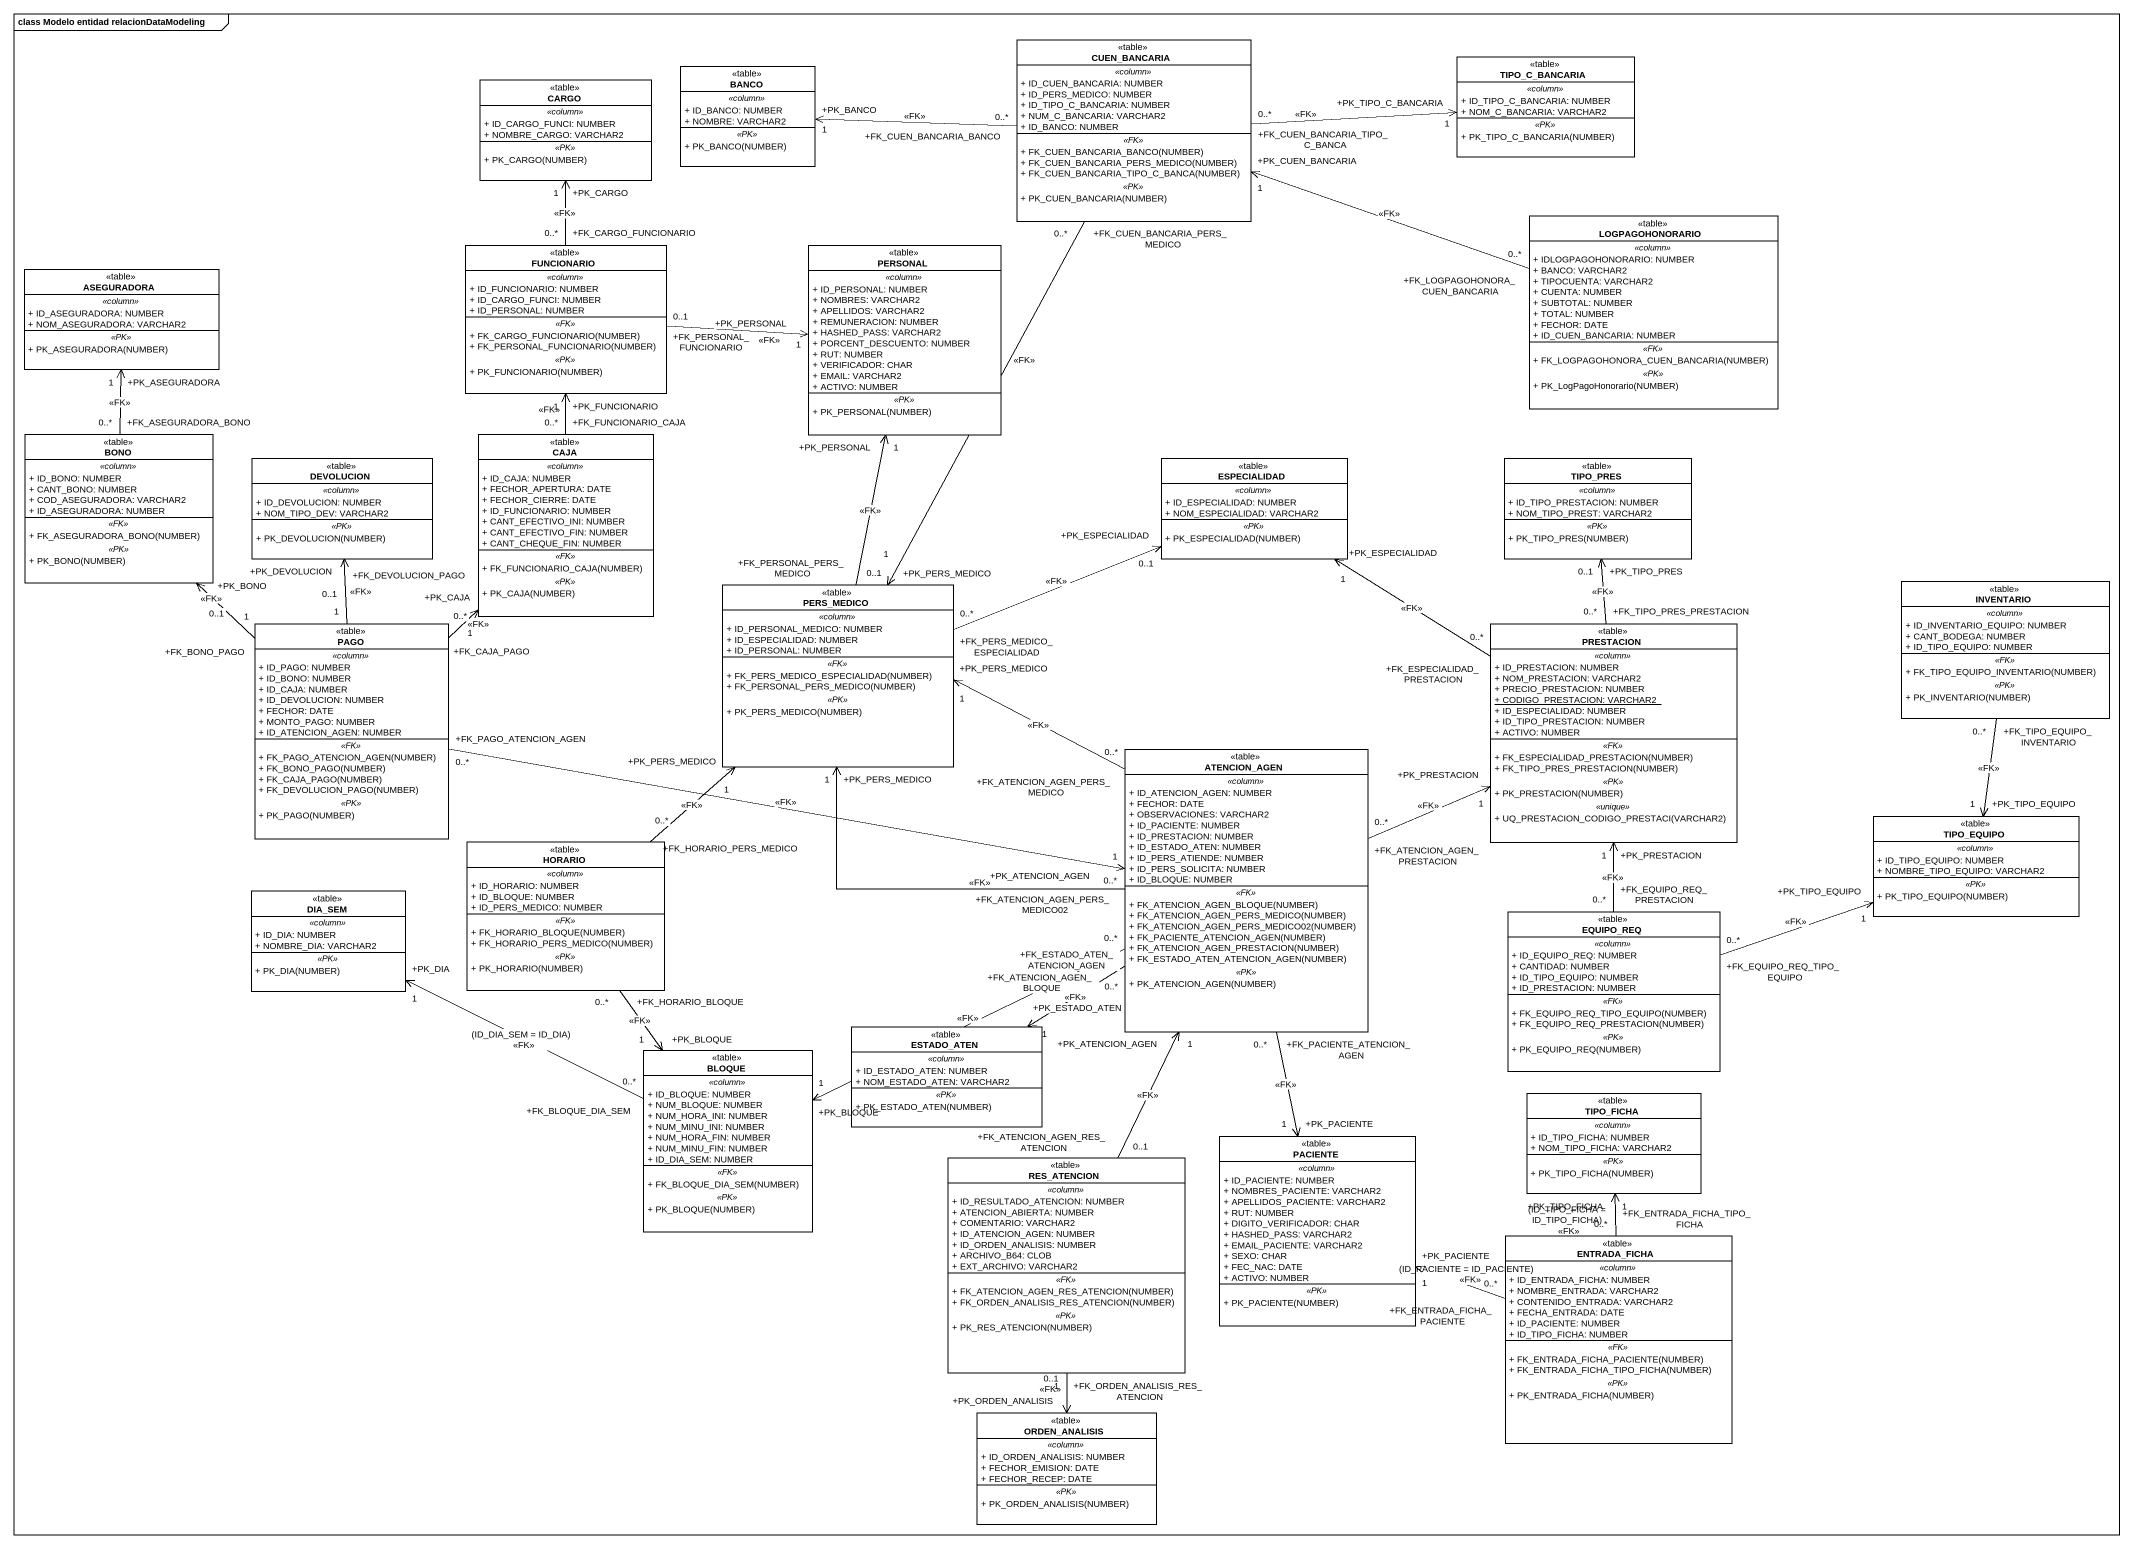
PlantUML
@startuml
mainframe class Modelo entidad relacionDataModeling
hide circle
hide empty members
skinparam classAttributeIconSize 0
class CUEN_BANCARIA <<table>> {
  .. <<column>> ..
  + ID_CUEN_BANCARIA: NUMBER
  + ID_PERS_MEDICO: NUMBER
  + ID_TIPO_C_BANCARIA: NUMBER
  + NUM_C_BANCARIA: VARCHAR2
  + ID_BANCO: NUMBER
  .. <<FK>> ..
  + FK_CUEN_BANCARIA_BANCO(NUMBER)
  + FK_CUEN_BANCARIA_PERS_MEDICO(NUMBER)
  + FK_CUEN_BANCARIA_TIPO_C_BANCA(NUMBER)
  .. <<PK>> ..
  + PK_CUEN_BANCARIA(NUMBER)
}
class CARGO <<table>> {
  .. <<column>> ..
  + ID_CARGO_FUNCI: NUMBER
  + NOMBRE_CARGO: VARCHAR2
  .. <<PK>> ..
  + PK_CARGO(NUMBER)
}
class BANCO <<table>> {
  .. <<column>> ..
  + ID_BANCO: NUMBER
  + NOMBRE: VARCHAR2
  .. <<PK>> ..
  + PK_BANCO(NUMBER)
}
class TIPO_C_BANCARIA <<table>> {
  .. <<column>> ..
  + ID_TIPO_C_BANCARIA: NUMBER
  + NOM_C_BANCARIA: VARCHAR2
  .. <<PK>> ..
  + PK_TIPO_C_BANCARIA(NUMBER)
}
class LOGPAGOHONORARIO <<table>> {
  .. <<column>> ..
  + IDLOGPAGOHONORARIO: NUMBER
  + BANCO: VARCHAR2
  + TIPOCUENTA: VARCHAR2
  + CUENTA: NUMBER
  + SUBTOTAL: NUMBER
  + TOTAL: NUMBER
  + FECHOR: DATE
  + ID_CUEN_BANCARIA: NUMBER
  .. <<FK>> ..
  + FK_LOGPAGOHONORA_CUEN_BANCARIA(NUMBER)
  .. <<PK>> ..
  + PK_LogPagoHonorario(NUMBER)
}
class ASEGURADORA <<table>> {
  .. <<column>> ..
  + ID_ASEGURADORA: NUMBER
  + NOM_ASEGURADORA: VARCHAR2
  .. <<PK>> ..
  + PK_ASEGURADORA(NUMBER)
}
class FUNCIONARIO <<table>> {
  .. <<column>> ..
  + ID_FUNCIONARIO: NUMBER
  + ID_CARGO_FUNCI: NUMBER
  + ID_PERSONAL: NUMBER
  .. <<FK>> ..
  + FK_CARGO_FUNCIONARIO(NUMBER)
  + FK_PERSONAL_FUNCIONARIO(NUMBER)
  .. <<PK>> ..
  + PK_FUNCIONARIO(NUMBER)
}
class PERSONAL <<table>> {
  .. <<column>> ..
  + ID_PERSONAL: NUMBER
  + NOMBRES: VARCHAR2
  + APELLIDOS: VARCHAR2
  + REMUNERACION: NUMBER
  + HASHED_PASS: VARCHAR2
  + PORCENT_DESCUENTO: NUMBER
  + RUT: NUMBER
  + VERIFICADOR: CHAR
  + EMAIL: VARCHAR2
  + ACTIVO: NUMBER
  .. <<PK>> ..
  + PK_PERSONAL(NUMBER)
}
class BONO <<table>> {
  .. <<column>> ..
  + ID_BONO: NUMBER
  + CANT_BONO: NUMBER
  + COD_ASEGURADORA: VARCHAR2
  + ID_ASEGURADORA: NUMBER
  .. <<FK>> ..
  + FK_ASEGURADORA_BONO(NUMBER)
  .. <<PK>> ..
  + PK_BONO(NUMBER)
}
class DEVOLUCION <<table>> {
  .. <<column>> ..
  + ID_DEVOLUCION: NUMBER
  + NOM_TIPO_DEV: VARCHAR2
  .. <<PK>> ..
  + PK_DEVOLUCION(NUMBER)
}
class CAJA <<table>> {
  .. <<column>> ..
  + ID_CAJA: NUMBER
  + FECHOR_APERTURA: DATE
  + FECHOR_CIERRE: DATE
  + ID_FUNCIONARIO: NUMBER
  + CANT_EFECTIVO_INI: NUMBER
  + CANT_EFECTIVO_FIN: NUMBER
  + CANT_CHEQUE_FIN: NUMBER
  .. <<FK>> ..
  + FK_FUNCIONARIO_CAJA(NUMBER)
  .. <<PK>> ..
  + PK_CAJA(NUMBER)
}
class ESPECIALIDAD <<table>> {
  .. <<column>> ..
  + ID_ESPECIALIDAD: NUMBER
  + NOM_ESPECIALIDAD: VARCHAR2
  .. <<PK>> ..
  + PK_ESPECIALIDAD(NUMBER)
}
class TIPO_PRES <<table>> {
  .. <<column>> ..
  + ID_TIPO_PRESTACION: NUMBER
  + NOM_TIPO_PREST: VARCHAR2
  .. <<PK>> ..
  + PK_TIPO_PRES(NUMBER)
}
class PERS_MEDICO <<table>> {
  .. <<column>> ..
  + ID_PERSONAL_MEDICO: NUMBER
  + ID_ESPECIALIDAD: NUMBER
  + ID_PERSONAL: NUMBER
  .. <<FK>> ..
  + FK_PERS_MEDICO_ESPECIALIDAD(NUMBER)
  + FK_PERSONAL_PERS_MEDICO(NUMBER)
  .. <<PK>> ..
  + PK_PERS_MEDICO(NUMBER)
}
class INVENTARIO <<table>> {
  .. <<column>> ..
  + ID_INVENTARIO_EQUIPO: NUMBER
  + CANT_BODEGA: NUMBER
  + ID_TIPO_EQUIPO: NUMBER
  .. <<FK>> ..
  + FK_TIPO_EQUIPO_INVENTARIO(NUMBER)
  .. <<PK>> ..
  + PK_INVENTARIO(NUMBER)
}
class PAGO <<table>> {
  .. <<column>> ..
  + ID_PAGO: NUMBER
  + ID_BONO: NUMBER
  + ID_CAJA: NUMBER
  + ID_DEVOLUCION: NUMBER
  + FECHOR: DATE
  + MONTO_PAGO: NUMBER
  + ID_ATENCION_AGEN: NUMBER
  .. <<FK>> ..
  + FK_PAGO_ATENCION_AGEN(NUMBER)
  + FK_BONO_PAGO(NUMBER)
  + FK_CAJA_PAGO(NUMBER)
  + FK_DEVOLUCION_PAGO(NUMBER)
  .. <<PK>> ..
  + PK_PAGO(NUMBER)
}
class PRESTACION <<table>> {
  .. <<column>> ..
  + ID_PRESTACION: NUMBER
  + NOM_PRESTACION: VARCHAR2
  + PRECIO_PRESTACION: NUMBER
  {static} + CODIGO_PRESTACION: VARCHAR2
  + ID_ESPECIALIDAD: NUMBER
  + ID_TIPO_PRESTACION: NUMBER
  + ACTIVO: NUMBER
  .. <<FK>> ..
  + FK_ESPECIALIDAD_PRESTACION(NUMBER)
  + FK_TIPO_PRES_PRESTACION(NUMBER)
  .. <<PK>> ..
  + PK_PRESTACION(NUMBER)
  .. <<unique>> ..
  + UQ_PRESTACION_CODIGO_PRESTACI(VARCHAR2)
}
class ATENCION_AGEN <<table>> {
  .. <<column>> ..
  + ID_ATENCION_AGEN: NUMBER
  + FECHOR: DATE
  + OBSERVACIONES: VARCHAR2
  + ID_PACIENTE: NUMBER
  + ID_PRESTACION: NUMBER
  + ID_ESTADO_ATEN: NUMBER
  + ID_PERS_ATIENDE: NUMBER
  + ID_PERS_SOLICITA: NUMBER
  + ID_BLOQUE: NUMBER
  .. <<FK>> ..
  + FK_ATENCION_AGEN_BLOQUE(NUMBER)
  + FK_ATENCION_AGEN_PERS_MEDICO(NUMBER)
  + FK_ATENCION_AGEN_PERS_MEDICO02(NUMBER)
  + FK_PACIENTE_ATENCION_AGEN(NUMBER)
  + FK_ATENCION_AGEN_PRESTACION(NUMBER)
  + FK_ESTADO_ATEN_ATENCION_AGEN(NUMBER)
  .. <<PK>> ..
  + PK_ATENCION_AGEN(NUMBER)
}
class TIPO_EQUIPO <<table>> {
  .. <<column>> ..
  + ID_TIPO_EQUIPO: NUMBER
  + NOMBRE_TIPO_EQUIPO: VARCHAR2
  .. <<PK>> ..
  + PK_TIPO_EQUIPO(NUMBER)
}
class HORARIO <<table>> {
  .. <<column>> ..
  + ID_HORARIO: NUMBER
  + ID_BLOQUE: NUMBER
  + ID_PERS_MEDICO: NUMBER
  .. <<FK>> ..
  + FK_HORARIO_BLOQUE(NUMBER)
  + FK_HORARIO_PERS_MEDICO(NUMBER)
  .. <<PK>> ..
  + PK_HORARIO(NUMBER)
}
class DIA_SEM <<table>> {
  .. <<column>> ..
  + ID_DIA: NUMBER
  + NOMBRE_DIA: VARCHAR2
  .. <<PK>> ..
  + PK_DIA(NUMBER)
}
class EQUIPO_REQ <<table>> {
  .. <<column>> ..
  + ID_EQUIPO_REQ: NUMBER
  + CANTIDAD: NUMBER
  + ID_TIPO_EQUIPO: NUMBER
  + ID_PRESTACION: NUMBER
  .. <<FK>> ..
  + FK_EQUIPO_REQ_TIPO_EQUIPO(NUMBER)
  + FK_EQUIPO_REQ_PRESTACION(NUMBER)
  .. <<PK>> ..
  + PK_EQUIPO_REQ(NUMBER)
}
class BLOQUE <<table>> {
  .. <<column>> ..
  + ID_BLOQUE: NUMBER
  + NUM_BLOQUE: NUMBER
  + NUM_HORA_INI: NUMBER
  + NUM_MINU_INI: NUMBER
  + NUM_HORA_FIN: NUMBER
  + NUM_MINU_FIN: NUMBER
  + ID_DIA_SEM: NUMBER
  .. <<FK>> ..
  + FK_BLOQUE_DIA_SEM(NUMBER)
  .. <<PK>> ..
  + PK_BLOQUE(NUMBER)
}
class ESTADO_ATEN <<table>> {
  .. <<column>> ..
  + ID_ESTADO_ATEN: NUMBER
  + NOM_ESTADO_ATEN: VARCHAR2
  .. <<PK>> ..
  + PK_ESTADO_ATEN(NUMBER)
}
class TIPO_FICHA <<table>> {
  .. <<column>> ..
  + ID_TIPO_FICHA: NUMBER
  + NOM_TIPO_FICHA: VARCHAR2
  .. <<PK>> ..
  + PK_TIPO_FICHA(NUMBER)
}
class RES_ATENCION <<table>> {
  .. <<column>> ..
  + ID_RESULTADO_ATENCION: NUMBER
  + ATENCION_ABIERTA: NUMBER
  + COMENTARIO: VARCHAR2
  + ID_ATENCION_AGEN: NUMBER
  + ID_ORDEN_ANALISIS: NUMBER
  + ARCHIVO_B64: CLOB
  + EXT_ARCHIVO: VARCHAR2
  .. <<FK>> ..
  + FK_ATENCION_AGEN_RES_ATENCION(NUMBER)
  + FK_ORDEN_ANALISIS_RES_ATENCION(NUMBER)
  .. <<PK>> ..
  + PK_RES_ATENCION(NUMBER)
}
class PACIENTE <<table>> {
  .. <<column>> ..
  + ID_PACIENTE: NUMBER
  + NOMBRES_PACIENTE: VARCHAR2
  + APELLIDOS_PACIENTE: VARCHAR2
  + RUT: NUMBER
  + DIGITO_VERIFICADOR: CHAR
  + HASHED_PASS: VARCHAR2
  + EMAIL_PACIENTE: VARCHAR2
  + SEXO: CHAR
  + FEC_NAC: DATE
  + ACTIVO: NUMBER
  .. <<PK>> ..
  + PK_PACIENTE(NUMBER)
}
class ENTRADA_FICHA <<table>> {
  .. <<column>> ..
  + ID_ENTRADA_FICHA: NUMBER
  + NOMBRE_ENTRADA: VARCHAR2
  + CONTENIDO_ENTRADA: VARCHAR2
  + FECHA_ENTRADA: DATE
  + ID_PACIENTE: NUMBER
  + ID_TIPO_FICHA: NUMBER
  .. <<FK>> ..
  + FK_ENTRADA_FICHA_PACIENTE(NUMBER)
  + FK_ENTRADA_FICHA_TIPO_FICHA(NUMBER)
  .. <<PK>> ..
  + PK_ENTRADA_FICHA(NUMBER)
}
class ORDEN_ANALISIS <<table>> {
  .. <<column>> ..
  + ID_ORDEN_ANALISIS: NUMBER
  + FECHOR_EMISION: DATE
  + FECHOR_RECEP: DATE
  .. <<PK>> ..
  + PK_ORDEN_ANALISIS(NUMBER)
}
CUEN_BANCARIA "+FK_CUEN_BANCARIA_BANCO\n0..*" -left-> "+PK_BANCO\n1" BANCO : <<FK>>
CUEN_BANCARIA "+FK_CUEN_BANCARIA_TIPO_C_BANCA\n0..*" -right-> "+PK_TIPO_C_BANCARIA\n1" TIPO_C_BANCARIA : <<FK>>
CUEN_BANCARIA "+FK_CUEN_BANCARIA_PERS_MEDICO\n0..*" --> "+PK_PERS_MEDICO\n1" PERS_MEDICO : <<FK>>
LOGPAGOHONORARIO "+FK_LOGPAGOHONORA_CUEN_BANCARIA\n0..*" -left-> "+PK_CUEN_BANCARIA\n1" CUEN_BANCARIA : <<FK>>
FUNCIONARIO "+FK_CARGO_FUNCIONARIO\n0..*" -up-> "+PK_CARGO\n1" CARGO : <<FK>>
FUNCIONARIO "+FK_PERSONAL_FUNCIONARIO\n0..1" -right-> "+PK_PERSONAL\n1" PERSONAL : <<FK>>
BONO "+FK_ASEGURADORA_BONO\n0..*" -up-> "+PK_ASEGURADORA\n1" ASEGURADORA : <<FK>>
CAJA "+FK_FUNCIONARIO_CAJA\n0..*" -up-> "+PK_FUNCIONARIO\n1" FUNCIONARIO : <<FK>>
PERS_MEDICO "+FK_PERSONAL_PERS_MEDICO\n0..1" -up-> "+PK_PERSONAL\n1" PERSONAL : <<FK>>
PERS_MEDICO "+FK_PERS_MEDICO_ESPECIALIDAD\n0..*" -right-> "+PK_ESPECIALIDAD\n0..1" ESPECIALIDAD : <<FK>>
INVENTARIO "+FK_TIPO_EQUIPO_INVENTARIO\n0..*" --> "+PK_TIPO_EQUIPO\n1" TIPO_EQUIPO : <<FK>>
PAGO "+FK_BONO_PAGO\n1" -up-> "+PK_BONO\n0..1" BONO : <<FK>>
PAGO "+FK_DEVOLUCION_PAGO\n1" -up-> "+PK_DEVOLUCION\n0..1" DEVOLUCION : <<FK>>
PAGO "+FK_CAJA_PAGO\n0..*" -up-> "+PK_CAJA\n1" CAJA : <<FK>>
PAGO "+FK_PAGO_ATENCION_AGEN\n0..*" -right-> "+PK_ATENCION_AGEN\n1" ATENCION_AGEN : <<FK>>
PRESTACION "+FK_ESPECIALIDAD_PRESTACION\n0..*" -up-> "+PK_ESPECIALIDAD\n1" ESPECIALIDAD : <<FK>>
PRESTACION "+FK_TIPO_PRES_PRESTACION\n0..*" -up-> "+PK_TIPO_PRES\n0..1" TIPO_PRES : <<FK>>
ATENCION_AGEN "+FK_ATENCION_AGEN_PERS_MEDICO\n0..*" -left-> "+PK_PERS_MEDICO\n1" PERS_MEDICO : <<FK>>
ATENCION_AGEN "+FK_ATENCION_AGEN_PERS_MEDICO02\n0..*" -left-> "+PK_PERS_MEDICO\n1" PERS_MEDICO : <<FK>>
ATENCION_AGEN "+FK_ATENCION_AGEN_PRESTACION\n0..*" -right-> "+PK_PRESTACION\n1" PRESTACION : <<FK>>
ATENCION_AGEN "+FK_ATENCION_AGEN_BLOQUE\n0..*" -left-> "+PK_BLOQUE\n1" BLOQUE : <<FK>>
ATENCION_AGEN "+FK_ESTADO_ATEN_ATENCION_AGEN\n0..*" --> "+PK_ESTADO_ATEN\n1" ESTADO_ATEN : <<FK>>
ATENCION_AGEN "+FK_PACIENTE_ATENCION_AGEN\n0..*" --> "+PK_PACIENTE\n1" PACIENTE : <<FK>>
HORARIO "+FK_HORARIO_PERS_MEDICO\n0..*" -up-> "+PK_PERS_MEDICO\n1" PERS_MEDICO : <<FK>>
HORARIO "+FK_HORARIO_BLOQUE\n0..*" --> "+PK_BLOQUE\n1" BLOQUE : <<FK>>
EQUIPO_REQ "+FK_EQUIPO_REQ_PRESTACION\n0..*" -up-> "+PK_PRESTACION\n1" PRESTACION : <<FK>>
EQUIPO_REQ "+FK_EQUIPO_REQ_TIPO_EQUIPO\n0..*" -right-> "+PK_TIPO_EQUIPO\n1" TIPO_EQUIPO : <<FK>>
BLOQUE "+FK_BLOQUE_DIA_SEM\n0..*" -left-> "+PK_DIA\n1" DIA_SEM : (ID_DIA_SEM = ID_DIA)\n<<FK>>
RES_ATENCION "+FK_ATENCION_AGEN_RES_ATENCION\n0..1" -up-> "+PK_ATENCION_AGEN\n1" ATENCION_AGEN : <<FK>>
RES_ATENCION "+FK_ORDEN_ANALISIS_RES_ATENCION\n1" --> "+PK_ORDEN_ANALISIS\n0..1" ORDEN_ANALISIS : <<FK>>
ENTRADA_FICHA "+FK_ENTRADA_FICHA_TIPO_FICHA\n0..*" -up-> "+PK_TIPO_FICHA\n1" TIPO_FICHA : (ID_TIPO_FICHA = ID_TIPO_FICHA)\n<<FK>>
ENTRADA_FICHA "+FK_ENTRADA_FICHA_PACIENTE\n0..*" -left-> "+PK_PACIENTE\n1" PACIENTE : (ID_PACIENTE = ID_PACIENTE)\n<<FK>>
@enduml
